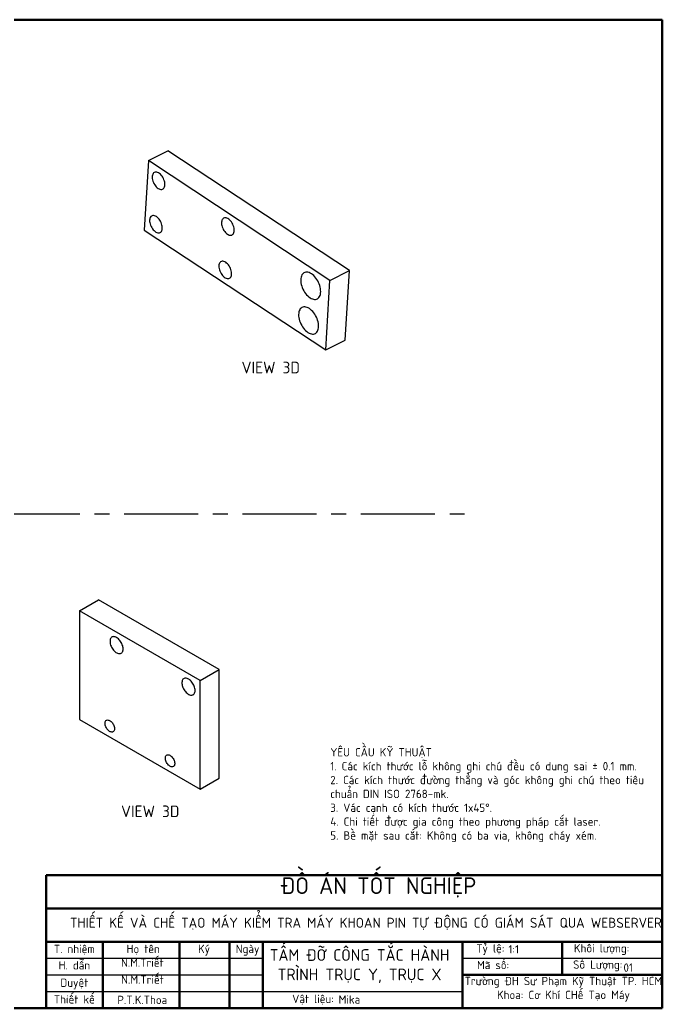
# Model space of a CAD drawing. Header units: millimetres. Extents: x -190 to 12889, y -227 to 3957.
# Drawn here: x 2331.7 to 2428.2, y 61.6 to 210.1 of the extents above; entities that cross this region are included whole.
import ezdxf

# ---------------------------------------------------------------- set-up
doc = ezdxf.new("R2010")
doc.units = ezdxf.units.MM
doc.header["$LTSCALE"] = 0.7
doc.linetypes.add('CENTER', pattern=[50.8, 31.75, -6.35, 6.35, -6.35])
doc.layers.get('0').update_dxf_attribs({"color": 255})
for name, color, linetype, lineweight in [('AMC_Contour', 7, 'Continuous', 50), ('CON', 7, 'Continuous', 50), ('DIM', 94, 'Continuous', 25), ('KHUNGBV', 5, 'Continuous', 70), ('TEXT', 7, 'Continuous', 25)]:
    doc.layers.add(name, color=color, linetype=linetype, lineweight=lineweight)
doc.layers.add('DTAM', color=6, linetype='CENTER')
doc.styles.add('TCVN-7284', font='tcvn+7284-2003r.ttf')

# ---------------------------------------------------------------- blocks, each defined once
blk = doc.blocks.new('KHUNG_A3')
at = {"layer": 'CON', "color": 8, "linetype": 'Continuous', "ltscale": 0.66}
for p, q in [((296.71, 84.61), (296.71, 44.61)), ((296.71, 84.61), (481.71, 84.61)), ((296.71, 74.61), (481.71, 74.61)), ((296.71, 64.61), (481.71, 64.61)), ((313.71, 64.61), (313.71, 44.61)), ((336.71, 64.61), (336.71, 44.61)), ((351.71, 64.61), (351.71, 44.61)), ((361.71, 64.61), (361.71, 44.61)), ((421.71, 44.61), (421.71, 64.61)), ((451.71, 54.61), (451.71, 64.61)), ((421.71, 54.61), (481.71, 54.61))]:
    blk.add_line(p, q, dxfattribs=at)
at = {"layer": 'DIM', "color": 8, "linetype": 'Continuous', "ltscale": 0.66}
for p, q in [((296.71, 59.61), (361.71, 59.61)), ((421.71, 59.61), (481.71, 59.61)), ((296.71, 54.61), (361.71, 54.61)), ((296.71, 49.61), (421.71, 49.61))]:
    blk.add_line(p, q, dxfattribs=at)
at = {"layer": 'KHUNGBV', "color": 8, "linetype": 'Continuous', "ltscale": 0.66}
for p, q in [((481.71, 341.61), (61.71, 341.61)), ((481.71, 44.61), (481.71, 341.61)), ((61.71, 44.61), (481.71, 44.61))]:
    blk.add_line(p, q, dxfattribs=at)
at = {"color": 255, "attachment_point": 1, "style": 'TCVN-7284'}
for s, width, insert, char_height in [('{\\W1.485708; }ĐỒ ÁN TỐT NGHIỆP', 65.6643, (362.61, 83.93), 5), ('\\pxqc;T. nhiệm', 16.8827, (296.71, 63.68), 2.5), ('{\\W2.460912; }Họ tên', 16.8827, (317.11, 63.68), 2.5), ('{\\W4.544245; }Ký', 16.8827, (335.42, 63.68), 2.5), ('{\\W1.017842; }Ngày', 9.8035, (352.08, 63.68), 2.5), ('\\pxqc;Tỷ lệ:', 9.8035, (425.19, 63.83), 2.5), ('\\pxqc;Khối lượng:', 20.0073, (453.51, 63.88), 2.5), ('\\pxqc;H. dẫn', 16.8827, (296.71, 58.76), 2.5), ('\\pxqc;N.M.Triết', 16.8827, (317.11, 59.57), 2.5), ('{\\W0.286782; }Mã số:', 12.5818, (425.56, 58.85), 2.5), ('\\pxqc;Số Lượng:', 17.9691, (453.36, 58.98), 2.5), ('\\pxqc;Duyệt', 16.8827, (296.71, 53.54), 2.5), ('\\pxqc;N.M.Triết', 16.8827, (317.16, 54.47), 2.5), ('{\\W0.981773; }Trường ĐH Sư Phạm Kỹ Thuật TP. HCM\\P{\\W7.398439; }Khoa: Cơ Khí CHế Tạo Máy ', 61.6953, (420.88, 54.04), 2.5), ('\\pxqc;Thiết kế', 16.8827, (296.71, 48.52), 2.5), ('\\pxqc;P.T.K.Thoa', 16.8827, (317.11, 48.37), 2.5), ('\\pxi-3,l3,qc,t3;Vật liệu:', 59.8171, (346.92, 48.66), 2.5)]:
    blk.add_mtext_dynamic_manual_height_columns(s, width=width, gutter_width=88.6, heights=[0], dxfattribs=dict(at, insert=insert, char_height=char_height))
at = {"color": 255, "insert": (303.83, 71.79), "char_height": 3, "width": 178.521, "attachment_point": 1, "style": 'TCVN-7284'}
blk.add_mtext('THIẾT KẾ VÀ CHẾ TẠO MÁY KIỂM TRA MÁY KHOAN PIN TỰ ĐỘNG CÓ GIÁM SÁT QUA WEBSERVER\\P', dxfattribs=at)
blk = doc.blocks.new('CTHT_X')
at = {"color": 5}
for p, q in [((2322.95, 174.9), (2326.49, 176.94)), ((2349.11, 163.88), (2326.49, 176.94)), ((2322.95, 174.9), (2322.95, 154.48)), ((2345.58, 161.84), (2322.95, 174.9)), ((2345.58, 161.84), (2349.11, 163.88)), ((2349.11, 143.46), (2349.11, 163.88)), ((2345.58, 141.42), (2345.58, 161.84)), ((2322.95, 154.48), (2345.58, 141.42)), ((2345.58, 141.42), (2349.11, 143.46))]:
    blk.add_line(p, q, dxfattribs=at)
at = {"color": 5, "flags": 128}
for points in [[(2331.12, 167.73), (2331.11, 167.92), (2331.08, 168.12), (2331.03, 168.32), (2330.96, 168.53), (2330.87, 168.73), (2330.77, 168.93), (2330.65, 169.12), (2330.52, 169.3), (2330.38, 169.47), (2330.23, 169.61), (2330.08, 169.74), (2329.92, 169.85), (2329.76, 169.94), (2329.61, 170), (2329.45, 170.04), (2329.31, 170.05), (2329.17, 170.03), (2329.05, 169.99), (2328.94, 169.92), (2328.84, 169.83), (2328.77, 169.71), (2328.71, 169.58), (2328.67, 169.42), (2328.65, 169.25), (2328.65, 169.07), (2328.67, 168.88), (2328.71, 168.68), (2328.77, 168.47), (2328.84, 168.27), (2328.94, 168.07), (2329.05, 167.87), (2329.17, 167.68), (2329.31, 167.51), (2329.45, 167.35), (2329.61, 167.21), (2329.76, 167.09), (2329.92, 167), (2330.08, 166.92), (2330.23, 166.88), (2330.38, 166.85), (2330.52, 166.86), (2330.65, 166.89), (2330.77, 166.94), (2330.87, 167.02), (2330.96, 167.12), (2331.03, 167.25), (2331.08, 167.39), (2331.11, 167.56), (2331.12, 167.73)], [(2344.62, 159.94), (2344.61, 160.13), (2344.58, 160.32), (2344.53, 160.53), (2344.46, 160.73), (2344.38, 160.93), (2344.28, 161.13), (2344.16, 161.32), (2344.03, 161.5), (2343.89, 161.67), (2343.74, 161.82), (2343.58, 161.95), (2343.43, 162.06), (2343.27, 162.14), (2343.11, 162.2), (2342.96, 162.24), (2342.81, 162.25), (2342.68, 162.23), (2342.55, 162.19), (2342.44, 162.12), (2342.35, 162.03), (2342.27, 161.92), (2342.21, 161.78), (2342.17, 161.63), (2342.15, 161.46), (2342.15, 161.27), (2342.17, 161.08), (2342.21, 160.88), (2342.27, 160.68), (2342.35, 160.47), (2342.44, 160.27), (2342.55, 160.07), (2342.68, 159.89), (2342.81, 159.72), (2342.96, 159.56), (2343.11, 159.42), (2343.27, 159.3), (2343.43, 159.2), (2343.58, 159.13), (2343.74, 159.08), (2343.89, 159.06), (2344.03, 159.06), (2344.16, 159.09), (2344.28, 159.14), (2344.38, 159.22), (2344.46, 159.33), (2344.53, 159.45), (2344.58, 159.6), (2344.61, 159.76), (2344.62, 159.94)], [(2327.72, 153.77), (2327.73, 153.92), (2327.77, 154.05), (2327.82, 154.17), (2327.88, 154.27), (2327.97, 154.34), (2328.07, 154.38), (2328.19, 154.4), (2328.31, 154.39), (2328.44, 154.36), (2328.57, 154.3), (2328.71, 154.22), (2328.84, 154.11), (2328.97, 153.98), (2329.09, 153.84), (2329.2, 153.68), (2329.29, 153.52), (2329.37, 153.34), (2329.43, 153.17), (2329.47, 153), (2329.49, 152.83), (2329.49, 152.67), (2329.47, 152.53), (2329.43, 152.41), (2329.37, 152.3), (2329.29, 152.22), (2329.2, 152.16), (2329.09, 152.13), (2328.97, 152.12), (2328.84, 152.14), (2328.71, 152.19), (2328.57, 152.26), (2328.44, 152.36), (2328.31, 152.47), (2328.19, 152.61), (2328.07, 152.76), (2327.97, 152.92), (2327.88, 153.09), (2327.82, 153.26), (2327.77, 153.44), (2327.73, 153.61), (2327.72, 153.77)], [(2339.04, 147.24), (2339.05, 147.39), (2339.08, 147.52), (2339.13, 147.64), (2339.2, 147.73), (2339.28, 147.8), (2339.39, 147.85), (2339.5, 147.87), (2339.62, 147.86), (2339.75, 147.83), (2339.89, 147.77), (2340.02, 147.68), (2340.16, 147.58), (2340.28, 147.45), (2340.4, 147.31), (2340.51, 147.15), (2340.6, 146.98), (2340.68, 146.81), (2340.74, 146.64), (2340.78, 146.46), (2340.8, 146.3), (2340.8, 146.14), (2340.78, 146), (2340.74, 145.87), (2340.68, 145.77), (2340.6, 145.69), (2340.51, 145.63), (2340.4, 145.6), (2340.28, 145.59), (2340.16, 145.61), (2340.02, 145.66), (2339.89, 145.73), (2339.75, 145.82), (2339.62, 145.94), (2339.5, 146.08), (2339.39, 146.23), (2339.28, 146.39), (2339.2, 146.56), (2339.13, 146.73), (2339.08, 146.91), (2339.05, 147.08), (2339.04, 147.24)]]:
    blk.add_lwpolyline(points, dxfattribs=at)
blk = doc.blocks.new('CTHT_Y')
at = {"color": 5}
for p, q in [((2386, 183.54), (2389.53, 185.58)), ((2424.89, 165.17), (2389.53, 185.58)), ((2421.35, 163.13), (2386, 183.54)), ((2386, 183.54), (2386, 170.47)), ((2386, 170.47), (2421.35, 150.06)), ((2421.35, 163.13), (2424.89, 165.17)), ((2424.89, 152.1), (2424.89, 165.17)), ((2421.35, 150.06), (2421.35, 163.13)), ((2421.35, 150.06), (2424.89, 152.1))]:
    blk.add_line(p, q, dxfattribs=at)
at = {"color": 5, "flags": 128}
for points in [[(2388.12, 178.43), (2388.3, 178.34), (2388.47, 178.29), (2388.64, 178.26), (2388.8, 178.28), (2388.94, 178.32), (2389.07, 178.4), (2389.17, 178.51), (2389.26, 178.64), (2389.32, 178.81), (2389.35, 178.99), (2389.35, 179.2), (2389.33, 179.42), (2389.29, 179.65), (2389.22, 179.88), (2389.12, 180.11), (2389.01, 180.34), (2388.87, 180.56), (2388.72, 180.76), (2388.56, 180.94), (2388.39, 181.1), (2388.21, 181.23), (2388.03, 181.34), (2387.85, 181.41), (2387.68, 181.45), (2387.51, 181.46), (2387.36, 181.43), (2387.23, 181.37), (2387.11, 181.27), (2387.02, 181.15), (2386.95, 181), (2386.9, 180.82), (2386.88, 180.63), (2386.89, 180.41), (2386.92, 180.19), (2386.98, 179.96), (2387.06, 179.73), (2387.17, 179.5), (2387.29, 179.27), (2387.44, 179.06), (2387.59, 178.87), (2387.76, 178.7), (2387.94, 178.55), (2388.12, 178.43)], [(2388.12, 173.12), (2387.94, 173.21), (2387.76, 173.27), (2387.59, 173.29), (2387.44, 173.28), (2387.29, 173.24), (2387.17, 173.16), (2387.06, 173.05), (2386.98, 172.91), (2386.92, 172.75), (2386.89, 172.56), (2386.88, 172.36), (2386.9, 172.14), (2386.95, 171.91), (2387.02, 171.68), (2387.11, 171.45), (2387.23, 171.22), (2387.36, 171), (2387.51, 170.8), (2387.68, 170.62), (2387.85, 170.46), (2388.03, 170.32), (2388.21, 170.22), (2388.39, 170.15), (2388.56, 170.11), (2388.72, 170.1), (2388.87, 170.13), (2389.01, 170.19), (2389.12, 170.28), (2389.22, 170.41), (2389.29, 170.56), (2389.33, 170.73), (2389.35, 170.93), (2389.35, 171.14), (2389.32, 171.37), (2389.26, 171.6), (2389.17, 171.83), (2389.07, 172.06), (2388.94, 172.28), (2388.8, 172.49), (2388.64, 172.69), (2388.47, 172.86), (2388.3, 173.01), (2388.12, 173.12)], [(2401.62, 170.64), (2401.8, 170.55), (2401.98, 170.49), (2402.15, 170.47), (2402.31, 170.48), (2402.45, 170.52), (2402.58, 170.6), (2402.68, 170.71), (2402.76, 170.85), (2402.82, 171.01), (2402.85, 171.2), (2402.86, 171.4), (2402.84, 171.62), (2402.8, 171.85), (2402.72, 172.08), (2402.63, 172.31), (2402.51, 172.54), (2402.38, 172.76), (2402.23, 172.96), (2402.07, 173.14), (2401.89, 173.3), (2401.71, 173.44), (2401.53, 173.54), (2401.35, 173.61), (2401.18, 173.65), (2401.02, 173.66), (2400.87, 173.63), (2400.73, 173.57), (2400.62, 173.48), (2400.52, 173.35), (2400.45, 173.2), (2400.41, 173.03), (2400.39, 172.83), (2400.39, 172.62), (2400.43, 172.39), (2400.48, 172.16), (2400.57, 171.93), (2400.67, 171.7), (2400.8, 171.48), (2400.94, 171.27), (2401.1, 171.07), (2401.27, 170.9), (2401.44, 170.75), (2401.62, 170.64)], [(2401.62, 165.33), (2401.44, 165.42), (2401.27, 165.47), (2401.1, 165.5), (2400.94, 165.48), (2400.8, 165.44), (2400.67, 165.36), (2400.57, 165.25), (2400.48, 165.12), (2400.43, 164.95), (2400.39, 164.77), (2400.39, 164.56), (2400.41, 164.34), (2400.45, 164.11), (2400.52, 163.88), (2400.62, 163.65), (2400.73, 163.42), (2400.87, 163.2), (2401.02, 163), (2401.18, 162.82), (2401.35, 162.66), (2401.53, 162.53), (2401.71, 162.42), (2401.89, 162.35), (2402.07, 162.31), (2402.23, 162.3), (2402.38, 162.33), (2402.51, 162.39), (2402.63, 162.49), (2402.72, 162.61), (2402.8, 162.76), (2402.84, 162.94), (2402.86, 163.13), (2402.85, 163.35), (2402.82, 163.57), (2402.76, 163.8), (2402.68, 164.03), (2402.58, 164.26), (2402.45, 164.49), (2402.31, 164.7), (2402.15, 164.89), (2401.98, 165.06), (2401.8, 165.21), (2401.62, 165.33)], [(2417.82, 159.65), (2418.04, 159.54), (2418.27, 159.46), (2418.48, 159.41), (2418.69, 159.39), (2418.89, 159.41), (2419.07, 159.46), (2419.23, 159.54), (2419.38, 159.66), (2419.5, 159.81), (2419.6, 159.98), (2419.68, 160.18), (2419.73, 160.4), (2419.76, 160.65), (2419.76, 160.91), (2419.73, 161.18), (2419.68, 161.47), (2419.6, 161.76), (2419.5, 162.05), (2419.38, 162.34), (2419.23, 162.62), (2419.07, 162.9), (2418.89, 163.16), (2418.69, 163.4), (2418.48, 163.63), (2418.27, 163.83), (2418.04, 164), (2417.82, 164.15), (2417.59, 164.26), (2417.37, 164.34), (2417.15, 164.39), (2416.94, 164.41), (2416.75, 164.39), (2416.57, 164.34), (2416.4, 164.26), (2416.26, 164.14), (2416.13, 163.99), (2416.03, 163.82), (2415.95, 163.62), (2415.9, 163.4), (2415.88, 163.15), (2415.88, 162.89), (2415.9, 162.62), (2415.95, 162.33), (2416.03, 162.04), (2416.13, 161.75), (2416.26, 161.46), (2416.4, 161.18), (2416.57, 160.9), (2416.75, 160.64), (2416.94, 160.4), (2417.15, 160.17), (2417.37, 159.97), (2417.59, 159.8), (2417.82, 159.65)], [(2417.82, 153.12), (2418.04, 153.01), (2418.27, 152.92), (2418.48, 152.87), (2418.69, 152.86), (2418.89, 152.87), (2419.07, 152.93), (2419.23, 153.01), (2419.38, 153.13), (2419.5, 153.27), (2419.6, 153.45), (2419.68, 153.65), (2419.73, 153.87), (2419.76, 154.12), (2419.76, 154.38), (2419.73, 154.65), (2419.68, 154.94), (2419.6, 155.23), (2419.5, 155.52), (2419.38, 155.81), (2419.23, 156.09), (2419.07, 156.37), (2418.89, 156.63), (2418.69, 156.87), (2418.48, 157.09), (2418.27, 157.29), (2418.04, 157.47), (2417.82, 157.61), (2417.59, 157.73), (2417.37, 157.81), (2417.15, 157.86), (2416.94, 157.88), (2416.75, 157.86), (2416.57, 157.81), (2416.4, 157.73), (2416.26, 157.61), (2416.13, 157.46), (2416.03, 157.29), (2415.95, 157.09), (2415.9, 156.86), (2415.88, 156.62), (2415.88, 156.36), (2415.9, 156.08), (2415.95, 155.8), (2416.03, 155.51), (2416.13, 155.22), (2416.26, 154.93), (2416.4, 154.64), (2416.57, 154.37), (2416.75, 154.11), (2416.94, 153.86), (2417.15, 153.64), (2417.37, 153.44), (2417.59, 153.27), (2417.82, 153.12)]]:
    blk.add_lwpolyline(points, dxfattribs=at)

msp = doc.modelspace()

# ---------------------------------------------------------------- linework, layer by layer
at = {"layer": 'DTAM', "linetype": 'CENTER', "ltscale": 0.5}
msp.add_line((2240.7111, 135.8687), (2399.5268, 135.8687), dxfattribs=at)

# ---------------------------------------------------------------- block references
at = {"color": 5, "xscale": 0.8, "yscale": 0.8, "zscale": 0.8, "rotation": 356.5491436048072}
msp.add_blockref('CTHT_Y', (436.8684, 157.3008), dxfattribs=at)
at = {"layer": 'DIM'}
for name, p, xscale, yscale, zscale in [('KHUNG_A3', (2187.3406, 39.313), 0.5, 0.5, 0.5), ('CTHT_X', (482.3494, -18.5924), 0.8, 0.8, 0.8)]:
    msp.add_blockref(name, p, dxfattribs=dict(at, xscale=xscale, yscale=yscale, zscale=zscale))

# ---------------------------------------------------------------- texts
at = {"char_height": 1.75, "width": 32.832125, "attachment_point": 1, "style": 'TCVN-7284'}
for insert in [(2365.0193, 158.747), (2346.9244, 92.0738)]:
    msp.add_mtext('VIEW 3D', dxfattribs=dict(at, insert=insert))
at = {"ltscale": 0.7, "char_height": 1.25, "attachment_point": 1, "style": 'TCVN-7284'}
for s, width, insert in [('1:1', 2.250018, (2405.1083, 71.0998)), ('01', 2.250018, (2422.38, 68.3484)), ('Mika', 10.564303, (2379.603, 63.5533))]:
    msp.add_mtext_dynamic_manual_height_columns(s, width=width, gutter_width=6.25, heights=[0], dxfattribs=dict(at, insert=insert))
at = {"layer": 'AMC_Contour', "color": 255, "insert": (2382.7465, 67.9509), "char_height": 1.75, "attachment_point": 5, "style": 'TCVN-7284'}
msp.add_mtext_dynamic_manual_height_columns('TẤM ĐỠ CÔNG TẮC HÀNH TRÌNH TRỤC Y, TRỤC X', width=32.908881, gutter_width=8.75, heights=[0], dxfattribs=at)
at = {"layer": 'TEXT', "ltscale": 0.7, "insert": (2378.3467, 100.6977), "char_height": 1.25, "attachment_point": 1, "style": 'TCVN-7284'}
msp.add_mtext_dynamic_manual_height_columns('YÊU CẦU KỸ THUẬT\\P1. Các kích thước lỗ không ghi chú đều có dung sai ± 0.1 mm. \\P2. Các kích thước đường thẳng và góc không ghi chú theo tiêu chuẩn DIN ISO 2768-mk.\\P3. Vác cạnh có kích thước 1x45°.\\P4. Chi tiết được gia công theo phương pháp cắt laser.\\P5. Bề mặt sau cắt: Không có ba via, không cháy xém.', width=51.603963, gutter_width=861.0456, heights=[0], dxfattribs=at)

doc.saveas('drawing.dxf')
